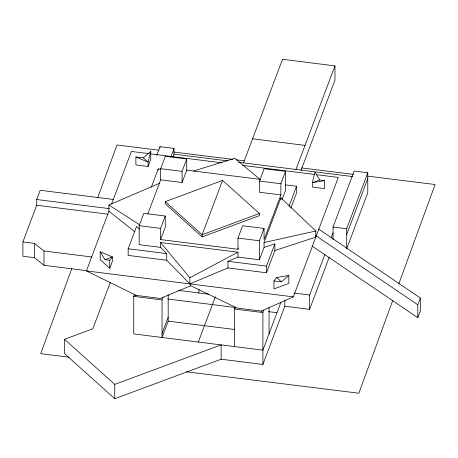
<?xml version="1.0" encoding="UTF-8"?>
<svg xmlns="http://www.w3.org/2000/svg" width="458" height="458" viewBox="0 0 458 458"><rect width="100%" height="100%" fill="white"/><g stroke="black" fill="none" stroke-linecap="round" stroke-linejoin="round"><path stroke-width="0.69" d="M143.32 157.815L150.751 151.478L148.1 162.103L148.1 166.454L135.894 164.92L135.894 156.997L143.32 157.815L148.1 162.103L135.894 156.997M71.854 268.462L40.716 353.69L69.124 357.217M97.84 197.329L116.962 144.986L158.863 150.195M392.683 300.608L358.854 393.216L186.291 371.776M398.815 283.834L435.1 184.517L367.637 176.135M86.911 270.695L43.979 265.308L34.465 257.694L22.9 256.245L22.9 241.927L36.714 205.241L36.714 199.516L40.19 190.282L113.544 199.488M316.329 174.653L338.296 177.412L293.326 296.87L261.26 311.102L237.152 308.074L190.723 285.74L160.397 298.444L136.289 295.416L86.419 270.907L108.901 211.178L108.901 205.047L159.35 183.343M111.649 203.873L131.389 151.449L149.102 153.67M109.754 268.302L112.405 261.255L112.405 256.909L100.199 251.797L100.199 259.726L109.754 268.302L109.754 260.379L112.405 256.909L104.979 259.669L100.199 251.797M148.1 166.454L150.751 159.407L150.751 151.478M156.751 155.342L160.014 146.674L174.029 148.438L174.029 154.163L173.021 156.831M110.332 282.271L92.814 328.792L64.532 339.292L64.532 353.61L114.746 398.7L221.134 359.215L262.898 364.454L284.824 306.219L284.824 300.082M190.723 285.74L189.87 283.886L166.718 260.247L128.166 255.409L128.166 248.768L136.541 226.51L139.673 229M151.329 187.242L158.228 168.91L161.033 169.265M166.718 260.247L166.718 253.606L160.603 247.366L139.186 244.681L139.186 225.691L143.841 213.331L165.258 216.016L165.258 227.202L160.603 239.563L237.983 249.272L238.475 247.973M160.661 179.839L160.661 168.653L165.315 156.292L186.732 158.978L186.732 170.164L182.078 182.524L160.661 179.839L147.86 213.846M170.76 157.117L174.029 148.438M134.48 294.402L133.742 296.36L133.742 333.928L262.898 350.141L280.909 302.303M160.603 239.563L160.603 228.382L165.258 216.016M182.078 182.524L182.078 171.344L186.732 158.978M168.183 294.797L168.183 321.144L162.035 337.483L162.035 299.916L163.019 297.299M162.035 333.561L168.183 317.222M222.588 180.395L202.127 234.748L202.127 236.895L259.428 215.626L259.428 213.48L222.588 180.395L165.286 201.663L165.286 203.81L202.127 236.895M243.519 162.882L282.517 59.3L334.97 65.883L334.97 80.196L301.003 170.41M198.32 342.034L215.352 296.801M237.983 249.272L237.983 238.091L242.637 225.725L264.054 228.416L264.054 239.597L280.869 194.925L280.869 183.738L285.523 171.378L264.111 168.687L259.457 181.053L259.457 192.234L280.869 194.925M237.983 257.075L237.983 252.215L160.603 242.505L189.87 277.76L189.87 283.886L227.929 267.93L227.929 261.289L237.983 257.075L259.4 259.76L259.4 240.776L264.054 228.416M235.343 307.06L234.605 309.018L234.605 346.586M259.4 259.76L264.054 247.4L264.054 242.54L280.869 197.867L315.814 231.009L315.814 237.141L274.863 250.509L266.487 272.768L227.929 267.93M282.094 199.47L285.523 190.362L285.523 171.378M295.971 169.466L334.97 65.883M266.487 272.768L266.487 266.127L274.863 243.868L264.054 247.4M289.158 205.911L296.549 186.269L285.334 184.86M290.882 207.966L296.549 192.91L296.549 186.269M263.882 309.957L262.898 312.568L262.898 364.454M333.052 239.574L333.052 227.031L354.131 171.034L367.78 172.746L367.78 192.789L346.7 248.786L346.7 228.742L367.78 172.746M284.824 306.219L309.614 309.327L309.614 295.015L324.968 254.224M331.111 237.908L333.052 232.756M309.614 309.327L329.268 257.115M346.7 234.467L367.78 178.477M312.024 246.026L417.793 317.703L417.793 304.77L420.335 298.009L318.705 229.137M417.793 317.703L420.335 310.942L420.335 298.009M235.578 307.163L234.605 309.018L262.898 312.568L261.26 311.102M273.964 280.983L276.615 277.514L288.821 275.47L288.821 283.393L273.964 288.912L273.964 280.983L281.389 281.807L288.821 275.47M189.87 277.76L237.983 252.215M319.736 179.954L312.304 182.713L312.304 187.059L324.516 188.593L324.516 180.664L319.736 179.954L314.961 172.088L312.304 182.713L324.516 180.664M259.428 213.48L202.127 234.748L165.286 201.663M136.289 295.416L133.742 296.36L162.035 299.916M64.532 339.292L114.746 384.388L221.134 344.897L221.134 359.215M193.511 171.017L234.845 158.302L260.316 179.639M264.054 242.54L315.814 231.009M173.771 152.045L232.716 159.367M236.265 159.813L244.784 160.867M301.599 167.926L353.433 174.372M252.587 138.797L305.039 145.381M174.029 154.163L227.918 160.924M238.555 162.258L352.712 176.582M150.522 153.848L222.09 162.83M242.637 165.407L314.205 174.389M186.732 170.164L260.562 179.427M160.661 168.653L182.078 171.344M259.457 181.053L280.869 183.738M333.052 227.031L346.7 228.742M36.714 199.516L109.359 208.63M36.714 205.241L107.951 214.178M139.186 225.691L160.603 228.382M237.983 238.091L259.4 240.776M128.166 248.768L166.718 253.606M227.929 261.289L266.487 266.127M22.9 241.927L34.465 243.381L43.979 250.995L91.835 257.001M294.03 293.057L309.614 295.015M86.419 270.907L293.326 296.87M178.677 290.429L208.711 294.202M167.702 298.988L235.126 307.45M268.48 311.635L276.993 312.705M168.183 321.144L234.473 329.468M104.979 259.669L109.754 260.379M108.901 205.047L139.696 224.798M315.568 235.498L417.793 304.77M108.901 211.178L134.887 231.834M276.615 277.514L281.389 281.807M280.869 197.867L280.869 199.253M274.863 243.868L274.863 250.509M269.052 307.45L269.052 333.802M198.932 289.553L198.932 292.971M160.603 242.505L160.603 247.366M160.014 146.674L160.014 147.951M158.228 168.91L158.228 170.239M114.746 384.388L114.746 398.7M43.979 250.995L43.979 265.308M34.465 243.381L34.465 257.694"/></g></svg>
